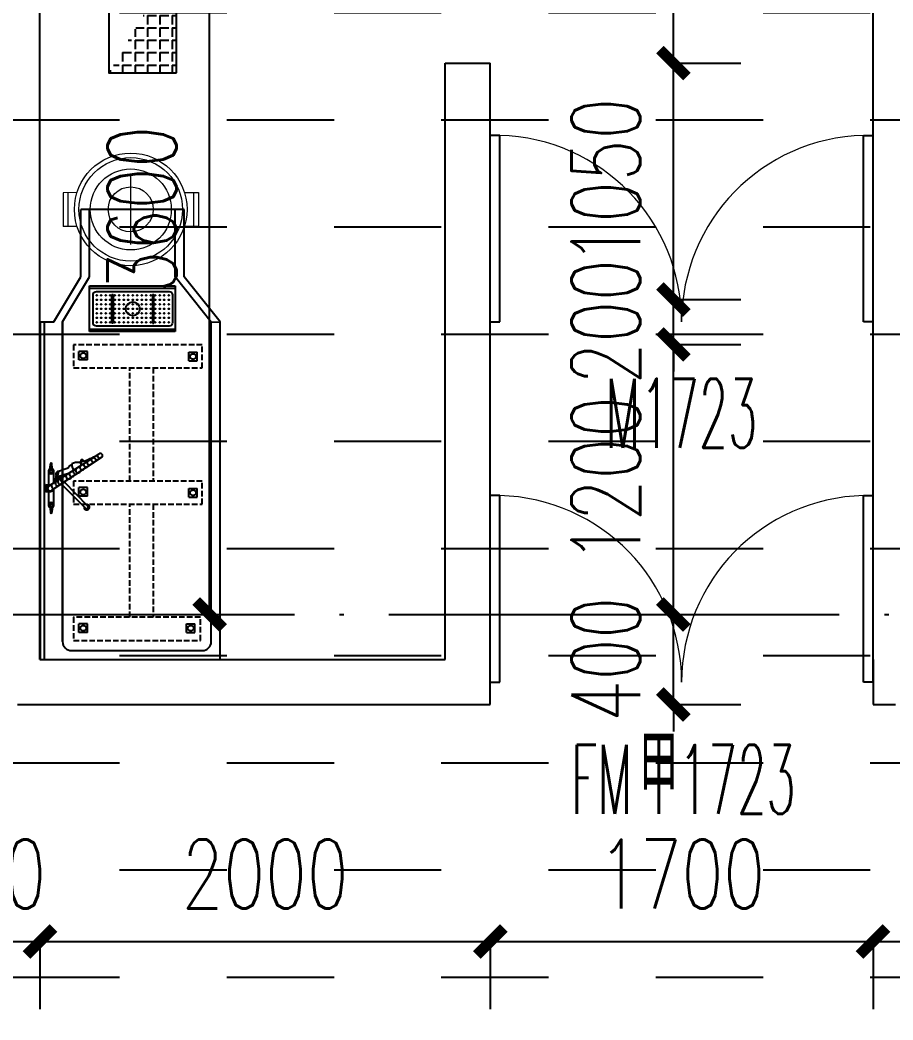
# Model space of a CAD drawing. Header units: millimetres. Extents: x 12325263 to 13848842, y -1463133 to 573208.
# Drawn here: x 12591608 to 12595485, y -828389 to -823945 of the extents above; entities that cross this region are included whole.
import ezdxf
from ezdxf.xclip import XClip

# ---------------------------------------------------------------- set-up
doc = ezdxf.new("R2010")
doc.units = ezdxf.units.MM
doc.header["$LTSCALE"] = 1000
doc.header["$XCLIPFRAME"] = 0
for name, pattern in [('00 J栋塔楼B1-B2 1$0$DASH', [0.35, 0.25, -0.1]), ('00 J栋塔楼B1-B2 1$0$DASHED', [0.75, 0.5, -0.25]), ('DOTE', [2.42, 2, -0.2, 0.02, -0.2])]:
    doc.linetypes.add(name, pattern=pattern)
for name, color, linetype in [('A-ANNO-DIMS', 83, 'Continuous'), ('A-AXIS', 16, 'DOTE'), ('A-WALL', 5, 'Continuous'), ('DOOR_FIRE', 1, 'Continuous'), ('DOOR_FIRE_TEXT', 7, 'Continuous'), ('fur202301', 252, 'Continuous'), ('PUB_DIM', 83, 'Continuous'), ('WALL', 5, 'Continuous'), ('WALL-SHATCH', 8, 'Continuous'), ('WINDOW', 4, 'Continuous'), ('WINDOW_TEXT', 7, 'Continuous'), ('建筑-楼板开洞', 251, 'Continuous')]:
    doc.layers.add(name, color=color, linetype=linetype)
doc.styles.add('_TCH_DIM_T3', font='SIMPLEX.shx', dxfattribs={"width": 0.705882, "bigfont": 'GBCBIG.shx'})
doc.styles.add('_TCH_WINDOW', font='SIMPLEX', dxfattribs={"width": 0.7, "height": 3.5, "bigfont": 'GBCBIG'})
doc.dimstyles.new('_TCH_ARCH&&120', dxfattribs={"dimtxt": 306, "dimasz": 120, "dimexe": 300, "dimexo": 360, "dimgap": 147, "dimtad": 1, "dimdec": 0, "dimzin": 0, "dimdsep": 46, "dimtxsty": '_TCH_DIM_T3', "dimblk": 'ARCHTICK', "dimcen": 0.09, "dimclrt": 7, "dimazin": 2, "dimtfac": 1, "dimtdec": 0, "dimtix": 1, "dimtmove": 2, "dimatfit": 3, "dimfxl": 1, "dimfxlon": 1, "dimtolj": 1, "dimtzin": 0, "dimarcsym": 0})

# ---------------------------------------------------------------- blocks, each defined once
blk = doc.blocks.new('adgshg13-A$C7F010FC0')
at = {"layer": 'WALL-SHATCH'}
h = blk.add_hatch(color=256, dxfattribs=at)
h.dxf.hatch_style = 1
h.paths.add_polyline_path([(-60384.2, -16880.9), (-763.2, 197.5), (12587.6, -13153.3), (12587.6, -157996), (-162964.9, -188820.4), (-171262.4, -180522.9), (-171262.4, -31310.9), (-150707.2, -10755.7), (-131860.1, -7980.9), (-99162.4, -7980.9), (-99162.4, -4980.9), (-76620.4, -4980.9), (-70107.7, -16880.9)], flags=16)
h.paths.add_polyline_path([(-60091.2, -16380.9), (-646.9, 646.9), (12987.6, -12987.6), (12987.6, -158331.9), (-163100.6, -189250.4), (-171662.4, -180688.6), (-171662.4, -31145.2), (-150777.9, -10260.7), (-131896.7, -7480.9), (-99562.4, -7480.9), (-99562.4, -4580.9), (-76365.6, -4580.9), (-69907.5, -16380.9)])
blk = doc.blocks.new('A$C4C7A72D3')
at = {"layer": 'WALL', "color": 1}
blk.add_blockref('adgshg13-A$C7F010FC0', (210433, 205503.6), dxfattribs=at)
blk = doc.blocks.new('qlzw')
at = {"layer": 'A-AXIS'}
blk.add_line((12411416.8, 1055289.8), (12486866.8, 1055289.8), dxfattribs=at)
blk = doc.blocks.new('asdgagdg地沟500×300')
at = {"layer": 'fur202301'}
h = blk.add_hatch(dxfattribs=at)
h.set_pattern_fill('ANGLE', color=256, scale=200, angle=90, style=0)
h.set_pattern_definition([(180, (-46382735.45, -54103300.85), (1e-14, 55), [40, -15]), (90, (-46382735.45, -54103300.85), (55, -1e-14), [40, -15])])
edge = h.paths.add_edge_path()
edge.add_line((500, 0), (0, 0))
edge.add_line((0, 0), (0, -300))
edge.add_line((0, -300), (500, 0))
blk.add_lwpolyline([(0, 0), (500, 0), (500, -300), (0, -300)], close=True, dxfattribs=at)
blk = doc.blocks.new('asdgag00 J栋塔楼B1-B2 1$0$awzeilydf j')
at = {"layer": 'fur202301'}
for points in [[(-820.7, 106, 0.045088), (-816, 104.2, -0.057813), (-815.2, 103.9, 0.025944), (-812.3, 103.4), (-816.3, 109.6, -0.054281), (-822.9, 113.2)], [(-819.6, 102.4, -0.30939), (-816, 104.2, -0.045088), (-820.7, 106)], [(-777.7, 31.4), (-775.2, 31.4), (-774.1, 43.7), (-776.3, 47.1)], [(-755, 56.9), (-752.9, 56.9, 0.065832), (-756.2, 58.8)], [(-748.3, 31.4), (-745.8, 31.4), (-747.2, 46.6, 0.211154), (-752.9, 56.9), (-755, 56.9), (-752.2, 52.8, -0.14623), (-749.7, 46.4)]]:
    blk.add_hatch(color=256, dxfattribs=at).paths.add_polyline_path(points)
h = blk.add_hatch(color=256, dxfattribs=at)
edge = h.paths.add_edge_path()
edge.add_ellipse((-821.5, 71.4), major_axis=(18.9, 0), ratio=0.793264, start_angle=382.0447, end_angle=427.7335, ccw=False)
edge.add_spline(control_points=[(-803.9, 77), (-801.3, 77.1), (-798.6, 77.2), (-795.7, 77.4)], knot_values=[23.563157, 23.563157, 23.563157, 23.563157, 25.08313, 25.08313, 25.08313, 25.08313], degree=3, periodic=0)
edge.add_line((-795.7, 77.4), (-806.5, 94.2))
edge.add_ellipse((-822.5, 69), major_axis=(34.6, 0), ratio=0.823493, start_angle=62.3097, end_angle=82.4376)
edge.add_line((-818, 97.2), (-814.3, 85.3))
h = blk.add_hatch(color=256, dxfattribs=at)
edge = h.paths.add_edge_path()
edge.add_spline(control_points=[(-833.3, 74.7), (-829.4, 73.5), (-825.7, 72.5), (-822.2, 71.6)], knot_values=[17.428391, 17.428391, 17.428391, 17.428391, 19.43937, 19.43937, 19.43937, 19.43937], degree=3, periodic=0)
edge.add_arc((-830.3, 86.5), 16.9, -61.6889, -32.7145)
edge.add_spline(control_points=[(-816, 77.4), (-822.3, 77.9), (-828.7, 79.1), (-836, 81)], knot_values=[17.428391, 17.428391, 17.428391, 17.428391, 21.1925, 21.1925, 21.1925, 21.1925], degree=3, periodic=0)
edge.add_arc((-830.5, 79.6), 5.7, 166.2375, 240.1393)
h = blk.add_hatch(color=256, dxfattribs=at)
edge = h.paths.add_edge_path()
edge.add_spline(control_points=[(-833, 74.6), (-829.2, 73.4), (-825.6, 72.4), (-822.2, 71.6)], knot_values=[17.473895, 17.473895, 17.473895, 17.473895, 19.447376, 19.447376, 19.447376, 19.447376], degree=3, periodic=0)
edge.add_arc((-826.4, 82.7), 11.8, -68.8795, -26.5557)
edge.add_spline(control_points=[(-815.9, 77.4), (-822, 77.9), (-828.3, 79), (-835.3, 80.8)], knot_values=[17.552647, 17.552647, 17.552647, 17.552647, 21.22263, 21.22263, 21.22263, 21.22263], degree=3, periodic=0)
edge.add_line((-835.3, 80.8), (-833, 74.6))
h = blk.add_hatch(color=256, dxfattribs=at)
edge = h.paths.add_edge_path()
edge.add_spline(control_points=[(-822.2, 71.6), (-820.9, 71.3), (-819.6, 71.1), (-818.3, 70.8)], knot_values=[19.43937, 19.43937, 19.43937, 19.43937, 20.189942, 20.189942, 20.189942, 20.189942], degree=3, periodic=0)
edge.add_arc((-822.5, 80.1), 10.2, -66.1242, -16.7758)
edge.add_spline(control_points=[(-812.7, 77.2), (-813.8, 77.2), (-814.9, 77.3), (-816, 77.4)], knot_values=[21.1925, 21.1925, 21.1925, 21.1925, 21.847217, 21.847217, 21.847217, 21.847217], degree=3, periodic=0)
edge.add_arc((-830.3, 86.5), 16.9, -61.6889, -32.7145, ccw=False)
h = blk.add_hatch(color=256, dxfattribs=at)
edge = h.paths.add_edge_path()
edge.add_spline(control_points=[(-818.3, 70.8), (-813.1, 69.8), (-808.1, 69.1), (-802.8, 68.8)], knot_values=[20.186956, 20.186956, 20.186956, 20.186956, 23.25489, 23.25489, 23.25489, 23.25489], degree=3, periodic=0)
edge.add_ellipse((-821.5, 71.4), major_axis=(18.9, 0), ratio=0.793264, start_angle=350.192, end_angle=382.0447)
edge.add_spline(control_points=[(-803.9, 77), (-806.9, 77), (-809.8, 77), (-812.7, 77.2)], knot_values=[21.846453, 21.846453, 21.846453, 21.846453, 23.563157, 23.563157, 23.563157, 23.563157], degree=3, periodic=0)
edge.add_arc((-823.6, 81.2), 11.6, -62.9396, -20.1016, ccw=False)
h = blk.add_hatch(color=256, dxfattribs=at)
edge = h.paths.add_edge_path()
edge.add_spline(control_points=[(-795.7, 77.4), (-798.6, 77.2), (-801.3, 77.1), (-803.9, 77)], knot_values=[23.563157, 23.563157, 23.563157, 23.563157, 25.08313, 25.08313, 25.08313, 25.08313], degree=3, periodic=0)
edge.add_ellipse((-821.5, 71.4), major_axis=(-18.9, 0), ratio=0.793264, start_angle=170.192, end_angle=202.0447, ccw=False)
edge.add_spline(control_points=[(-802.8, 68.8), (-798.8, 68.6), (-794.7, 68.6), (-790.2, 68.8)], knot_values=[23.25489, 23.25489, 23.25489, 23.25489, 25.607065, 25.607065, 25.607065, 25.607065], degree=3, periodic=0)
edge.add_line((-790.2, 68.8), (-795.7, 77.4))
for p, q in [((-1500.1, 799.9), (-1700, 639.9)), ((-0.1, 800), (-1500.1, 799.9)), ((-1500, 759.9), (-1500.1, 799.9)), ((0, 0), (-0.1, 800)), ((-1500, 759.9), (-1700, 599.9)), ((-80, 760), (-1500, 759.9)), ((-40, 140), (-40, 720)), ((-2000, 639.9), (-2000, 180.2)), ((-1700, 639.9), (-2000, 639.9)), ((-1700, 599.9), (-2000, 599.9)), ((-1660.1, 219.9), (-1660.1, 599.9)), ((-1660.1, 599.9), (-1457.1, 599.9)), ((-1650.1, 219.9), (-1650.1, 599.9)), ((-1467.1, 599.9), (-1467.1, 219.9)), ((-1457.1, 599.9), (-1457.1, 219.9)), ((-898.8, 274.6), (-752.2, 52.8)), ((-912.7, 260.1), (-768.9, 35.6)), ((-1700, 219.9), (-2000, 219.9)), ((-1700, 180.2), (-2000, 180.2)), ((-1457.1, 219.9), (-1660.1, 219.9)), ((-877.8, 179.6), (-875.9, 174.2)), ((-681.8, 211.8), (-788.5, 107.7)), ((-672.6, 202.3), (-780, 94.8)), ((-725.9, 210.6), (-763.9, 210.6)), ((-763.9, 210.6), (-763.9, 172.6)), ((-725.9, 210.6), (-725.9, 172.6)), ((-865, 140.5), (-861, 132.3)), ((-725.9, 172.6), (-763.9, 172.6)), ((-1500, 99.9), (-80, 100)), ((-80, 100), (-1500, 99.9)), ((-851, 124.1), (-835.5, 81.4)), ((-826.9, 126.1), (-812.3, 78.7)), ((-822.9, 113.2), (-820.8, 106.1)), ((-837.8, 55.2), (-868.9, 52.6)), ((-837.8, 43.1), (-868.9, 45.7)), ((-802.9, 74.3), (-793.7, 74.3)), ((-778.2, 26), (-776.3, 47.1)), ((-747.8, 26), (-749.7, 46.4)), ((-745.3, 26), (-747.2, 46.6)), ((-685.7, 55.2), (-654.5, 52.6)), ((-685.7, 43.1), (-654.5, 45.7)), ((0, 20), (-1500, 19.9)), ((-1500, -0.1), (0, 0)), ((-778.2, 26), (-745.3, 26)), ((-775.6, 26), (-774.1, 43.7)), ((-748.1, 28.4), (-775.4, 28.4)), ((-747, 38.9), (-747, 26))]:
    blk.add_line(p, q, dxfattribs=at)
at = {"layer": 'fur202301', "color": 1, "linetype": '00 J栋塔楼B1-B2 1$0$DASH', "ltscale": 0.1}
for p, q in [((-1295.7, 720), (-1398.7, 719.9)), ((-1398.7, 719.9), (-1398.7, 148.7)), ((-1295.7, 148.7), (-1295.7, 720)), ((-793.4, 720), (-793.4, 148.7)), ((-690.4, 720), (-793.4, 720)), ((-690.4, 148.7), (-690.4, 720)), ((-85.1, 711.9), (-188.1, 711.9)), ((-188.1, 711.9), (-188.1, 148.8)), ((-85.1, 148.8), (-85.1, 711.9)), ((-1295.6, 501.5), (-793.4, 501.5)), ((-690.3, 501.5), (-188.1, 501.5)), ((-793.4, 398.5), (-1295.6, 398.5)), ((-188.1, 398.5), (-690.3, 398.5)), ((-1398.7, 148.7), (-1295.7, 148.7)), ((-793.4, 148.7), (-690.4, 148.7)), ((-188.1, 148.8), (-85.1, 148.8))]:
    blk.add_line(p, q, dxfattribs=at)
at = {"layer": 'fur202301', "linetype": '00 J栋塔楼B1-B2 1$0$DASHED'}
for p, q in [((-1327.6, 698.2), (-1365.6, 698.2)), ((-1365.6, 660.2), (-1365.6, 698.2)), ((-1327.6, 660.2), (-1327.6, 698.2)), ((-722.3, 698.2), (-760.3, 698.2)), ((-760.3, 660.2), (-760.3, 698.2)), ((-722.3, 660.2), (-722.3, 698.2)), ((-120.6, 687.9), (-158.6, 687.9)), ((-158.6, 649.9), (-158.6, 687.9)), ((-120.6, 649.9), (-120.6, 687.9)), ((-1327.6, 660.2), (-1365.6, 660.2)), ((-722.3, 660.2), (-760.3, 660.2)), ((-120.6, 649.9), (-158.6, 649.9)), ((-1331.2, 210.6), (-1369.2, 210.6)), ((-1369.2, 210.6), (-1369.2, 172.6)), ((-1331.2, 210.6), (-1331.2, 172.6)), ((-120.6, 210.7), (-158.6, 210.7)), ((-158.6, 210.7), (-158.6, 172.7)), ((-120.6, 210.7), (-120.6, 172.7)), ((-1331.2, 172.6), (-1369.2, 172.6)), ((-120.6, 172.7), (-158.6, 172.7))]:
    blk.add_line(p, q, dxfattribs=at)
at = {"layer": 'fur202301', "color": 1, "ltscale": 0.3}
for p, q in [((-1494.7, 504.3), (-1622.9, 504.3)), ((-1622.9, 498.8), (-1494.7, 498.8)), ((-1622.9, 324), (-1494.7, 324.1)), ((-1494.7, 318.5), (-1622.9, 318.5))]:
    blk.add_line(p, q, dxfattribs=at)
at = {"layer": 'fur202301', "color": 1, "ltscale": 200}
for p, q in [((-1494.7, 498.8), (-1494.7, 504.3)), ((-1622.9, 318.5), (-1622.9, 324)), ((-1494.7, 324.1), (-1494.7, 318.5))]:
    blk.add_line(p, q, dxfattribs=at)
at = {"layer": 'fur202301'}
blk.add_lwpolyline([(-1620.1, 587.9), (-1497.1, 587.9, -0.414214), (-1482.1, 572.9), (-1482.1, 249.9, -0.414214), (-1497.1, 234.9), (-1620.1, 234.9, -0.414214), (-1635.1, 249.9), (-1635.1, 572.9, -0.414214)], format="xyb", close=True, dxfattribs=at)
at = {"layer": 'fur202301', "color": 1, "ltscale": 0.3}
blk.add_lwpolyline([(-1622.9, 498.8), (-1622.9, 504.3)], dxfattribs=at)
at = {"layer": 'fur202301'}
for points in [[(-1500, 99.9), (-1700, 219.9)], [(-1500, 60.2), (-1700, 180.2)], [(-1500, -0.1), (-1500, 60.2)], [(-831.3, 59.3), (-784.1, 59.3)], [(-756.5, 59.3), (-692.1, 59.3)], [(-771.1, 38.9), (-831.3, 38.9)], [(-692.1, 38.9), (-746.5, 38.9)]]:
    blk.add_lwpolyline(points, dxfattribs=at)
at = {"layer": 'fur202301', "linetype": '00 J栋塔楼B1-B2 1$0$DASHED'}
for centre in [(-1346.6, 679.2), (-741.3, 679.2), (-139.6, 668.9), (-1350.2, 191.6), (-139.6, 191.7)]:
    blk.add_circle(centre, 12.5, dxfattribs=at)
at = {"layer": 'fur202301'}
for centre, radius in [((-1618.6, 571.4), 1.75), ((-1618.6, 551.4), 1.75), ((-1598.6, 571.4), 1.75), ((-1598.6, 551.4), 1.75), ((-1598.6, 531.4), 1.75), ((-1578.6, 571.4), 1.75), ((-1578.6, 551.4), 1.75), ((-1578.6, 531.4), 1.75), ((-1558.6, 571.4), 1.75), ((-1558.6, 551.4), 1.75), ((-1558.6, 531.4), 1.75), ((-1538.6, 571.4), 1.75), ((-1538.6, 551.4), 1.75), ((-1538.6, 531.4), 1.75), ((-1518.6, 571.4), 1.75), ((-1518.6, 551.4), 1.75), ((-1518.6, 531.4), 1.75), ((-1498.6, 571.4), 1.75), ((-1498.6, 551.4), 1.75), ((-1498.6, 531.4), 1.75), ((-1618.6, 531.4), 1.75), ((-1618.6, 511.4), 1.75), ((-1618.6, 491.4), 1.75), ((-1598.6, 511.4), 1.75), ((-1598.6, 491.4), 1.75), ((-1578.6, 511.4), 1.75), ((-1578.6, 491.4), 1.75), ((-1558.6, 511.4), 1.75), ((-1558.6, 491.4), 1.75), ((-1538.6, 511.4), 1.75), ((-1538.6, 491.4), 1.75), ((-1518.6, 511.4), 1.75), ((-1518.6, 491.4), 1.75), ((-1498.6, 511.4), 1.75), ((-1498.6, 491.4), 1.75), ((-1618.6, 471.4), 1.75), ((-1618.6, 451.4), 1.75), ((-1598.6, 471.4), 1.75), ((-1598.6, 451.4), 1.75), ((-1578.6, 471.4), 1.75), ((-1578.6, 451.4), 1.75), ((-1558.6, 471.4), 1.75), ((-1558.6, 451.4), 1.75), ((-1538.6, 471.4), 1.75), ((-1538.6, 451.4), 1.75), ((-1518.6, 471.4), 1.75), ((-1518.6, 451.4), 1.75), ((-1498.6, 471.4), 1.75), ((-1498.6, 451.4), 1.75), ((-1618.6, 431.4), 1.75), ((-1618.6, 411.4), 1.75), ((-1598.6, 431.4), 1.75), ((-1598.6, 411.4), 1.75), ((-1578.6, 431.4), 1.75), ((-1578.6, 411.4), 1.75), ((-1558.6, 431.4), 1.75), ((-1558.6, 411.4), 1.75), ((-1538.6, 431.4), 1.75), ((-1538.6, 411.4), 1.75), ((-1518.6, 431.4), 1.75), ((-1518.6, 411.4), 1.75), ((-1498.6, 431.4), 1.75), ((-1498.6, 411.4), 1.75), ((-1618.6, 391.4), 1.75), ((-1618.6, 371.4), 1.75), ((-1598.6, 391.4), 1.75), ((-1598.6, 371.4), 1.75), ((-1578.6, 391.4), 1.75), ((-1578.6, 371.4), 1.75), ((-1558.6, 391.4), 1.75), ((-1558.6, 371.4), 1.75), ((-1538.6, 391.4), 1.75), ((-1538.6, 371.4), 1.75), ((-1518.6, 391.4), 1.75), ((-1518.6, 371.4), 1.75), ((-1498.6, 391.4), 1.75), ((-1498.6, 371.4), 1.75), ((-1618.6, 351.4), 1.75), ((-1618.6, 331.4), 1.75), ((-1618.6, 311.4), 1.75), ((-1598.6, 351.4), 1.75), ((-1598.6, 331.4), 1.75), ((-1598.6, 311.4), 1.75), ((-1578.6, 351.4), 1.75), ((-1578.6, 331.4), 1.75), ((-1578.6, 311.4), 1.75), ((-1558.6, 351.4), 1.75), ((-1558.6, 331.4), 1.75), ((-1558.6, 311.4), 1.75), ((-1538.6, 351.4), 1.75), ((-1538.6, 331.4), 1.75), ((-1538.6, 311.4), 1.75), ((-1518.6, 351.4), 1.75), ((-1518.6, 331.4), 1.75), ((-1518.6, 311.4), 1.75), ((-1498.6, 351.4), 1.75), ((-1498.6, 331.4), 1.75), ((-1498.6, 311.4), 1.75), ((-1618.6, 291.4), 1.75), ((-1618.6, 271.4), 1.75), ((-1598.6, 291.4), 1.75), ((-1598.6, 271.4), 1.75), ((-1578.6, 291.4), 1.75), ((-1578.6, 271.4), 1.75), ((-1558.6, 291.4), 1.75), ((-1558.6, 271.4), 1.75), ((-1538.6, 291.4), 1.75), ((-1538.6, 271.4), 1.75), ((-1518.6, 291.4), 1.75), ((-1518.6, 271.4), 1.75), ((-1498.6, 291.4), 1.75), ((-1498.6, 271.4), 1.75), ((-1618.6, 251.4), 1.75), ((-1598.6, 251.4), 1.75), ((-1578.6, 251.4), 1.75), ((-1558.6, 251.4), 1.75), ((-1538.6, 251.4), 1.75), ((-1518.6, 251.4), 1.75), ((-1498.6, 251.4), 1.75), ((-744.9, 191.6), 12.5), ((-837.8, 49.1), 6.03), ((-685.7, 49.1), 6.03)]:
    blk.add_circle(centre, radius, dxfattribs=at)
at = {"layer": 'fur202301', "color": 1, "ltscale": 0.3}
blk.add_circle((-1558.6, 411.4), 31, dxfattribs=at)
at = {"layer": 'fur202301'}
for centre, radius, start, end in [((-80, 720), 40, 0.0036, 90.0036), ((-905.8, 267.3), 10, 46.0134, 226.0134), ((-891.5, 246.4), 14.9, 83.9003, 167.5347), ((-1190.1, 96.1), 323.1, 15.3287, 27.8121), ((-871.1, 222.9), 30, 113.1759, 152.6874), ((-849.8, 184.4), 55.9, 114.3112, 135.1662), ((-877.6, 220.9), 12.8, 261.3176, 12.0157), ((-869.5, 207.4), 14.4, 269.1277, 4.5772), ((-854.8, 187.4), 11.4, 245.7582, 26.5005), ((-841, 169), 11.3, 204.8784, 60.6796), ((-677.2, 207), 12, 258.6285, 190.6659), ((-677.2, 207), 6.65, 313.9866, 133.9866), ((-812.9, 168.6), 63.2, 174.8566, 206.3358), ((-867.1, 177.1), 36.6, 266.1082, 312.63), ((-836, 158.5), 11.7, 245.787, 26.2397), ((-825, 142), 12.4, 248.0767, 55.012), ((-815.8, 127), 13.1, 253.9312, 56.6899), ((-80, 140), 40, 270.0036, 0.0036), ((-846.6, 139.6), 16.2, 207.0314, 254.4193), ((-803.1, 141.7), 34.7, 235.2547, 247.6827), ((-808.1, 131.2), 28.2, 243.0797, 261.2998), ((-816.5, 100.7), 3.55, 67.9071, 149.9082), ((-798.3, 103.6), 11.6, 207.6663, 60.2466), ((-789.9, 90.6), 11.6, 207.6663, 57.7357), ((-868.6, 49.1), 3.5, 95.8133, 264.2371), ((-837.8, 49.1), 12.1, 205.2132, 154.7811), ((-830.5, 79.6), 5.7, 166.2375, 240.1393), ((-823.6, 81.2), 11.6, 213.9029, 296.2946), ((-830.3, 86.5), 16.9, 298.3111, 327.2855), ((-822.5, 80.1), 10.2, 292.9289, 343.2242), ((-783.3, 81.4), 13.5, 234.1437, 351.9559), ((-772, 63.7), 13.5, 234.1437, 353.8958), ((-761.7, 45.3), 12.1, 233.5852, 38.4415), ((-761.7, 45.3), 12.1, 233.5852, 38.4415), ((-761.7, 45.3), 14.6, 5.1639, 67.9219), ((-685.7, 49.1), 12.1, 25.219, 334.7868), ((-654.8, 49.1), 3.5, 275.7629, 84.1867)]:
    blk.add_arc(centre, radius, start, end, dxfattribs=at)
blk.add_ellipse((-822.5, 69), major_axis=(-34.6, 0), ratio=0.823493, start_param=4.229102, end_param=4.5804, dxfattribs=at)
for points, knots in [([(-882, 193.6), (-884.9, 192), (-886, 190.9), (-887.5, 188.9), (-887.9, 188), (-888.2, 186.6), (-888.3, 186.2), (-888.3, 185.4), (-888.2, 185), (-887.9, 183.9), (-887.6, 183.3), (-886.7, 182.3), (-886.1, 181.8), (-884.8, 181.1), (-884.1, 180.7), (-882.4, 180.2), (-881.5, 180), (-878.2, 179.5), (-875.4, 179.5), (-869.4, 180.2), (-866.2, 180.9), (-863, 181.9), (-862.8, 181.9), (-862.7, 182)], [5.505649, 5.505649, 5.505649, 5.505649, 5.819898, 5.819898, 6.064867, 6.064867, 6.173721, 6.173721, 6.282575, 6.282575, 6.464837, 6.464837, 6.647099, 6.647099, 6.82936, 6.82936, 7.011622, 7.011622, 7.461743, 7.461743, 7.911865, 7.911865, 7.934034, 7.934034, 7.934034, 7.934034]), ([(-881.5, 191.9), (-883.4, 190.7), (-884.3, 189.9), (-885.7, 188.2), (-886.1, 187.3), (-886.4, 186), (-886.4, 185.6), (-886.3, 185.1), (-886.1, 184.6), (-885.8, 184.1), (-884.7, 183.2), (-884, 182.7), (-882.1, 182.1), (-881, 181.8), (-876.9, 181.4), (-873.4, 181.5), (-867.8, 182.5), (-865.7, 183), (-863.7, 183.6)], [5.505649, 5.505649, 5.505649, 5.505649, 5.772356, 5.772356, 6.06525, 6.06525, 6.283185, 6.283185, 6.283185, 6.539074, 6.539074, 6.794962, 6.794962, 7.050851, 7.050851, 7.606306, 7.606306, 7.909452, 7.909452, 7.909452, 7.909452])]:
    blk.add_open_spline(points, degree=3, knots=knots, dxfattribs=at)
for points in [[(-836, 81), (-821.2, 77.1), (-810.1, 76.4), (-795.7, 77.4)], [(-833.3, 74.7), (-817.4, 69.8), (-805.7, 68.2), (-790.2, 68.8)]]:
    blk.add_open_spline(points, degree=3, dxfattribs=at)
blk = doc.blocks.new('asdgag2019062116254881172')
at = {"color": 8, "lineweight": 13}
for p, q in [((171.6, -62), (171.6, 0)), ((321.6, 0), (171.6, 0)), ((321.6, -62), (321.6, 0)), ((321.6, -21.3), (171.6, -21.3)), ((171.6, -539), (171.6, -601)), ((321.6, -539), (321.6, -601)), ((321.6, -579.7), (171.6, -579.7)), ((321.6, -601), (171.6, -601))]:
    blk.add_line(p, q, dxfattribs=at)
at = {"color": 8, "lineweight": 0}
for points in [[(246.6, -144.2), (246.6, -456.8)], [(90.3, -300.5), (402.9, -300.5)]]:
    blk.add_lwpolyline(points, dxfattribs=at)
at = {"color": 8, "lineweight": 13}
blk.add_circle((246.6, -300.5), 250, dxfattribs=at)
at = {"color": 8, "lineweight": 0}
for radius in [230, 180, 100]:
    blk.add_circle((246.6, -300.5), radius, dxfattribs=at)
blk = doc.blocks.new('sdfgsdffhg')
at = {"layer": 'fur202301', "xscale": -1, "rotation": 270}
blk.add_blockref('asdgagdg地沟500×300', (11219, 49877.1, 197.6), dxfattribs=at)
at = {"layer": 'fur202301'}
for name, p, rotation in [('asdgag2019062116254881172', (10716.2, 49022.6, 0), 90.12382371966385), ('asdgag00 J栋塔楼B1-B2 1$0$awzeilydf j', (10613.6, 47269.6, 0), 269.996907881306)]:
    blk.add_blockref(name, p, dxfattribs=dict(at, rotation=rotation))
blk = doc.blocks.new('_ArchTick')
at = {"color": 0, "linetype": 'ByBlock', "const_width": 0.4}
blk.add_lwpolyline([(-0.5, -0.5), (0.5, 0.5)], dxfattribs=at)
blk = doc.blocks.new('*D4198')
at = {"layer": 'A-ANNO-DIMS', "color": 0, "lineweight": -2, "transparency": 16777216}
for p, q in [((12594509, -823786.8), (12594810, -823786.8)), ((12594510, -824136.8), (12594510, -823786.8)), ((12594509, -824136.8), (12594810, -824136.8))]:
    blk.add_line(p, q, dxfattribs=at)
at = {"layer": 'Defpoints', "color": 0, "transparency": 16777216}
for p in [(12593496.7, -823786.8), (12594510, -823786.8), (12593496.7, -824136.8)]:
    blk.add_point(p, dxfattribs=at)
at = {"layer": 'A-ANNO-DIMS', "color": 0, "lineweight": -2, "transparency": 16777216, "xscale": 120, "yscale": 120, "zscale": 120}
for p, rotation in [((12594510, -823786.8), 90), ((12594510, -824136.8), 270)]:
    blk.add_blockref('_ArchTick', p, dxfattribs=dict(at, rotation=rotation))
at = {"layer": 'A-ANNO-DIMS', "color": 7, "transparency": 16777216, "insert": (12594210, -823472.4), "char_height": 306, "attachment_point": 5, "rotation": 90, "style": '_TCH_DIM_T3'}
blk.add_mtext('\\A1;350', dxfattribs=at)
blk = doc.blocks.new('*D4199')
at = {"layer": 'A-ANNO-DIMS', "color": 0, "lineweight": -2, "transparency": 16777216}
for p, q in [((12594509, -824136.8), (12594810, -824136.8)), ((12594510, -825186.8), (12594510, -824136.8)), ((12594509, -825186.8), (12594810, -825186.8))]:
    blk.add_line(p, q, dxfattribs=at)
at = {"layer": 'Defpoints', "color": 0, "transparency": 16777216}
for p in [(12593496.7, -824136.8), (12594510, -824136.8), (12593496.7, -825186.8)]:
    blk.add_point(p, dxfattribs=at)
at = {"layer": 'A-ANNO-DIMS', "color": 0, "lineweight": -2, "transparency": 16777216, "xscale": 120, "yscale": 120, "zscale": 120}
for p, rotation in [((12594510, -824136.8), 90), ((12594510, -825186.8), 270)]:
    blk.add_blockref('_ArchTick', p, dxfattribs=dict(at, rotation=rotation))
at = {"layer": 'A-ANNO-DIMS', "color": 7, "transparency": 16777216, "insert": (12594210, -824661.8), "char_height": 306, "attachment_point": 5, "rotation": 90, "style": '_TCH_DIM_T3'}
blk.add_mtext('\\A1;1050', dxfattribs=at)
blk = doc.blocks.new('*D4200')
at = {"layer": 'A-ANNO-DIMS', "color": 0, "lineweight": -2, "transparency": 16777216}
for p, q in [((12594510, -825186.8), (12594510, -825066.8)), ((12594509, -825186.8), (12594810, -825186.8)), ((12594510, -825386.8), (12594510, -825186.8)), ((12594509, -825386.8), (12594810, -825386.8)), ((12594510, -825386.8), (12594510, -825506.8))]:
    blk.add_line(p, q, dxfattribs=at)
at = {"layer": 'Defpoints', "color": 0, "transparency": 16777216}
for p in [(12593496.7, -825186.8), (12594510, -825186.8), (12593496.7, -825386.8)]:
    blk.add_point(p, dxfattribs=at)
at = {"layer": 'A-ANNO-DIMS', "color": 0, "lineweight": -2, "transparency": 16777216, "xscale": 120, "yscale": 120, "zscale": 120}
for p, rotation in [((12594510, -825186.8), 270), ((12594510, -825386.8), 90)]:
    blk.add_blockref('_ArchTick', p, dxfattribs=dict(at, rotation=rotation))
at = {"layer": 'A-ANNO-DIMS', "color": 7, "transparency": 16777216, "insert": (12594210, -825286.8), "char_height": 306, "attachment_point": 5, "rotation": 90, "style": '_TCH_DIM_T3'}
blk.add_mtext('\\A1;200', dxfattribs=at)
blk = doc.blocks.new('*D4201')
at = {"layer": 'A-ANNO-DIMS', "color": 0, "lineweight": -2, "transparency": 16777216}
for p, q in [((12594509, -825386.8), (12594810, -825386.8)), ((12594510, -826586.8), (12594510, -825386.8)), ((12594509, -826586.8), (12594810, -826586.8))]:
    blk.add_line(p, q, dxfattribs=at)
at = {"layer": 'Defpoints', "color": 0, "transparency": 16777216}
for p in [(12593496.7, -825386.8), (12594510, -825386.8), (12593496.7, -826586.8)]:
    blk.add_point(p, dxfattribs=at)
at = {"layer": 'A-ANNO-DIMS', "color": 0, "lineweight": -2, "transparency": 16777216, "xscale": 120, "yscale": 120, "zscale": 120}
for p, rotation in [((12594510, -825386.8), 90), ((12594510, -826586.8), 270)]:
    blk.add_blockref('_ArchTick', p, dxfattribs=dict(at, rotation=rotation))
at = {"layer": 'A-ANNO-DIMS', "color": 7, "transparency": 16777216, "insert": (12594210, -825986.8), "char_height": 306, "attachment_point": 5, "rotation": 90, "style": '_TCH_DIM_T3'}
blk.add_mtext('\\A1;1200', dxfattribs=at)
blk = doc.blocks.new('*D4202')
at = {"layer": 'A-ANNO-DIMS', "color": 0, "lineweight": -2, "transparency": 16777216}
for p, q in [((12594510, -826586.8), (12594510, -826466.8)), ((12594509, -826586.8), (12594810, -826586.8)), ((12594510, -826986.8), (12594510, -826586.8)), ((12594509, -826986.8), (12594810, -826986.8)), ((12594510, -826986.8), (12594510, -827106.8))]:
    blk.add_line(p, q, dxfattribs=at)
at = {"layer": 'Defpoints', "color": 0, "transparency": 16777216}
for p in [(12593496.7, -826586.8), (12594510, -826586.8), (12593496.7, -826986.8)]:
    blk.add_point(p, dxfattribs=at)
at = {"layer": 'A-ANNO-DIMS', "color": 0, "lineweight": -2, "transparency": 16777216, "xscale": 120, "yscale": 120, "zscale": 120}
for p, rotation in [((12594510, -826586.8), 270), ((12594510, -826986.8), 90)]:
    blk.add_blockref('_ArchTick', p, dxfattribs=dict(at, rotation=rotation))
at = {"layer": 'A-ANNO-DIMS', "color": 7, "transparency": 16777216, "insert": (12594210, -826786.8), "char_height": 306, "attachment_point": 5, "rotation": 90, "style": '_TCH_DIM_T3'}
blk.add_mtext('\\A1;400', dxfattribs=at)
blk = doc.blocks.new('*D4268')
at = {"layer": 'A-ANNO-DIMS', "color": 0, "lineweight": -2, "transparency": 16777216}
for p, q in [((12592449, -822986.8), (12592750, -822986.8)), ((12592450, -826586.8), (12592450, -822986.8)), ((12592449, -826586.8), (12592750, -826586.8))]:
    blk.add_line(p, q, dxfattribs=at)
at = {"layer": 'Defpoints', "color": 0, "transparency": 16777216}
for p in [(12591696.7, -822986.8), (12592450, -822986.8), (12591696.7, -826586.8)]:
    blk.add_point(p, dxfattribs=at)
at = {"layer": 'A-ANNO-DIMS', "color": 0, "lineweight": -2, "transparency": 16777216, "xscale": 120, "yscale": 120, "zscale": 120}
for p, rotation in [((12592450, -822986.8), 90), ((12592450, -826586.8), 270)]:
    blk.add_blockref('_ArchTick', p, dxfattribs=dict(at, rotation=rotation))
at = {"layer": 'A-ANNO-DIMS', "color": 7, "transparency": 16777216, "insert": (12592150, -824786.8), "char_height": 306, "attachment_point": 5, "rotation": 90, "style": '_TCH_DIM_T3'}
blk.add_mtext('\\A1;3600', dxfattribs=at)
blk = doc.blocks.new('*D4743')
at = {"layer": 'Defpoints', "color": 0, "transparency": 16777216}
for p in [(12591196.8, -826386.8), (12591696.7, -826386.8), (12591696.7, -828040)]:
    blk.add_point(p, dxfattribs=at)
at = {"layer": 'PUB_DIM', "color": 0, "lineweight": -2, "transparency": 16777216}
for p, q in [((12591196.8, -828040), (12591076.8, -828040)), ((12591196.8, -828039), (12591196.8, -828340)), ((12591196.8, -828040), (12591696.7, -828040)), ((12591696.7, -828039), (12591696.7, -828340)), ((12591696.7, -828040), (12591816.7, -828040))]:
    blk.add_line(p, q, dxfattribs=at)
at = {"layer": 'PUB_DIM', "color": 0, "lineweight": -2, "transparency": 16777216, "xscale": 120, "yscale": 120, "zscale": 120}
blk.add_blockref('_ArchTick', (12591196.8, -828040), dxfattribs=at)
at = {"layer": 'PUB_DIM', "color": 0, "lineweight": -2, "transparency": 16777216, "xscale": 120, "yscale": 120, "zscale": 120, "rotation": 180}
blk.add_blockref('_ArchTick', (12591696.7, -828040), dxfattribs=at)
at = {"layer": 'PUB_DIM', "color": 7, "transparency": 16777216, "insert": (12591446.8, -827740), "char_height": 306, "attachment_point": 5, "style": '_TCH_DIM_T3'}
blk.add_mtext('\\A1;500', dxfattribs=at)
blk = doc.blocks.new('*D4744')
at = {"layer": 'Defpoints', "color": 0, "transparency": 16777216}
for p in [(12591696.7, -826386.8), (12593696.7, -826386.8), (12593696.7, -828040)]:
    blk.add_point(p, dxfattribs=at)
at = {"layer": 'PUB_DIM', "color": 0, "lineweight": -2, "transparency": 16777216}
for p, q in [((12591696.7, -828039), (12591696.7, -828340)), ((12591696.7, -828040), (12593696.7, -828040)), ((12593696.7, -828039), (12593696.7, -828340))]:
    blk.add_line(p, q, dxfattribs=at)
at = {"layer": 'PUB_DIM', "color": 0, "lineweight": -2, "transparency": 16777216, "xscale": 120, "yscale": 120, "zscale": 120, "rotation": 180}
blk.add_blockref('_ArchTick', (12591696.7, -828040), dxfattribs=at)
at = {"layer": 'PUB_DIM', "color": 0, "lineweight": -2, "transparency": 16777216, "xscale": 120, "yscale": 120, "zscale": 120}
blk.add_blockref('_ArchTick', (12593696.7, -828040), dxfattribs=at)
at = {"layer": 'PUB_DIM', "color": 7, "transparency": 16777216, "insert": (12592696.7, -827740), "char_height": 306, "attachment_point": 5, "style": '_TCH_DIM_T3'}
blk.add_mtext('\\A1;2000', dxfattribs=at)
blk = doc.blocks.new('*D4745')
at = {"layer": 'Defpoints', "color": 0, "transparency": 16777216}
for p in [(12593696.7, -826386.8), (12595396.7, -826386.8), (12595396.7, -828040)]:
    blk.add_point(p, dxfattribs=at)
at = {"layer": 'PUB_DIM', "color": 0, "lineweight": -2, "transparency": 16777216}
for p, q in [((12593696.7, -828039), (12593696.7, -828340)), ((12593696.7, -828040), (12595396.7, -828040)), ((12595396.7, -828039), (12595396.7, -828340))]:
    blk.add_line(p, q, dxfattribs=at)
at = {"layer": 'PUB_DIM', "color": 0, "lineweight": -2, "transparency": 16777216, "xscale": 120, "yscale": 120, "zscale": 120, "rotation": 180}
blk.add_blockref('_ArchTick', (12593696.7, -828040), dxfattribs=at)
at = {"layer": 'PUB_DIM', "color": 0, "lineweight": -2, "transparency": 16777216, "xscale": 120, "yscale": 120, "zscale": 120}
blk.add_blockref('_ArchTick', (12595396.7, -828040), dxfattribs=at)
at = {"layer": 'PUB_DIM', "color": 7, "transparency": 16777216, "insert": (12594546.7, -827740), "char_height": 306, "attachment_point": 5, "style": '_TCH_DIM_T3'}
blk.add_mtext('\\A1;1700', dxfattribs=at)
blk = doc.blocks.new('*D4746')
at = {"layer": 'Defpoints', "color": 0, "transparency": 16777216}
for p in [(12595396.7, -826386.8), (12595696.8, -826386.8), (12595696.8, -828040)]:
    blk.add_point(p, dxfattribs=at)
at = {"layer": 'PUB_DIM', "color": 0, "lineweight": -2, "transparency": 16777216}
for p, q in [((12595396.7, -828039), (12595396.7, -828340)), ((12595396.7, -828040), (12595696.8, -828040)), ((12595696.8, -828039), (12595696.8, -828340))]:
    blk.add_line(p, q, dxfattribs=at)
at = {"layer": 'PUB_DIM', "color": 0, "lineweight": -2, "transparency": 16777216, "xscale": 120, "yscale": 120, "zscale": 120, "rotation": 180}
blk.add_blockref('_ArchTick', (12595396.7, -828040), dxfattribs=at)
at = {"layer": 'PUB_DIM', "color": 0, "lineweight": -2, "transparency": 16777216, "xscale": 120, "yscale": 120, "zscale": 120}
blk.add_blockref('_ArchTick', (12595696.8, -828040), dxfattribs=at)
at = {"layer": 'PUB_DIM', "color": 7, "transparency": 16777216, "insert": (12596011.2, -827570), "char_height": 306, "attachment_point": 5, "style": '_TCH_DIM_T3'}
blk.add_mtext('\\A1;300', dxfattribs=at)
blk = doc.blocks.new('$DorLib2D$00000002')
for p, q in [((-0.5, 0), (-0.5, 0.4875)), ((-0.475, 0.4875), (-0.5, 0.4875)), ((-0.475, 0), (-0.475, 0.4875)), ((0.475, 0), (0.475, 0.4875)), ((0.475, 0.4875), (0.5, 0.4875)), ((0.5, 0), (0.5, 0.4875)), ((-0.5, 0), (-0.475, 0)), ((0.5, 0), (0.475, 0))]:
    blk.add_line(p, q)
at = {"lineweight": 13}
for centre, start, end in [((-0.4875, 0), 0, 88.5307), ((0.4875, 0), 91.4693, 180)]:
    blk.add_arc(centre, 0.4875, start, end, dxfattribs=at)

msp = doc.modelspace()

# ---------------------------------------------------------------- block references
ref = msp.add_blockref('A$C4C7A72D3', (12385714.9, -906209.5), dxfattribs=dict(rotation=350.041249254255))
XClip(ref).set_block_clipping_path([(223442.8584877662, 85923.1187333744), (220542.7961432356, 85923.1422391906), (220542.8579492103, 89292.823275506), (211526.9150355905, 89292.8101311298), (210631.4331447985, 94392.8080583527), (206113.3685902953, 94392.8025418455), (206001.4315187763, 95030.3127344656), (204376.2826588508, 94744.9613686837), (203364.4570056833, 100506.9030052917), (197947.3947122637, 99555.7482674252), (192482.3428474721, 130679.4765393781), (190118.7804593667, 130264.4504016289), (191623.4071957469, 121695.6427078634), (177046.6486519482, 119136.2011700841), (175707.6223907359, 126760.8483765714), (173902.988371335, 128026.4039125028), (169528.3854461554, 127258.2903269802), (169070.0967394859, 129868.3614864857), (163308.2517458182, 128856.6693391807), (163766.52659606, 126246.6171700556), (159679.1795131005, 125528.9180921423), (170669.6888374612, 62935.797914044), (167222.1989369914, 62330.4650948944), (167939.7759490944, 58243.6808593175), (171386.9528796654, 58848.2912487988), (172857.0656793863, 50477.0032648193), (165962.5026008021, 49266.4230898353), (168037.7813034765, 37447.1796448426), (140649.9584970828, 32638.2390106404), (115387.9799239188, 28202.5781787895), (95598.7254695911, 140907.4332163476), (226939.476109907, 163968.8668500402), (240128.6952811591, 88852.8973128139)])

# ---------------------------------------------------------------- next in the draw order: hatches: boundary and pattern name
at = {"layer": '建筑-楼板开洞'}
h = msp.add_hatch(dxfattribs=at)
h.set_pattern_fill('DASH', color=256, scale=500)
h.set_pattern_definition([(0, (0, 0), (476.25, 476.25), [476.25, -476.25])])
h.paths.add_polyline_path([(12597696.7, -842386.8), (12590696.8, -842386.9), (12590697.1, -843986.8), (12595796.8, -843986.9), (12595797.1, -849736.9), (12588796.8, -849736.8), (12588796.8, -851936.8), (12564896.8, -851936.8), (12564896.8, -816186.8), (12568846.8, -816186.8), (12568846.8, -816040), (12568846.8, -807536.8), (12574696.8, -807536.8), (12574696.8, -810386.8), (12575896.8, -810386.8), (12579055.2, -810386.8), (12580496.9, -811828.2), (12580696.9, -819086.9), (12595696.9, -819086.7), (12595696.9, -812786.8), (12597696.7, -812786.8)])

# ---------------------------------------------------------------- next in the draw order: block references
at = {"color": 2}
msp.add_blockref('qlzw', (133430, -1881876.5), dxfattribs=at)

# ---------------------------------------------------------------- next in the draw order: block references
msp.add_blockref('sdfgsdffhg', (12581083.9, -874056.8, 0))

# ---------------------------------------------------------------- next in the draw order: linework, layer by layer
at = {"layer": 'A-WALL'}
for p, q in [((12591696.7, -826786.8), (12591696.7, -822886.5)), ((12595396.7, -825186.8), (12595396.7, -823786.8)), ((12593496.7, -825286.8), (12593496.7, -824136.8)), ((12593496.7, -824136.8), (12593696.7, -824136.8)), ((12593696.7, -825186.8), (12593696.7, -824136.8)), ((12593696.7, -825386.8), (12593696.7, -825186.8)), ((12595396.7, -825386.8), (12595396.7, -825186.8)), ((12593496.7, -826786.8), (12593496.7, -825286.8)), ((12593696.7, -826786.8), (12593696.7, -825386.8)), ((12595396.7, -826786.8), (12595396.7, -825386.8)), ((12591696.7, -826786.8), (12593496.7, -826786.8)), ((12593696.7, -826986.8), (12593696.7, -826786.8)), ((12595396.7, -826786.8), (12595396.7, -826986.8)), ((12591596.7, -826986.8), (12593596.7, -826986.8)), ((12593596.7, -826986.8), (12593696.7, -826986.8)), ((12595396.7, -826986.8), (12595496.7, -826986.8))]:
    msp.add_line(p, q, dxfattribs=at)

# ---------------------------------------------------------------- next in the draw order: block references
at = {"layer": 'DOOR_FIRE', "xscale": 1700, "yscale": 1700, "zscale": 200}
msp.add_blockref('$DorLib2D$00000002', (12594546.7, -826886.8), dxfattribs=at)
at = {"layer": 'WINDOW'}
ref = msp.add_blockref('$DorLib2D$00000002', (12594546.7, -825286.8), dxfattribs=dict(at, xscale=1700, yscale=1700, zscale=200))
ref.add_attrib('A', 'M1723', (12594208.3, -825845.7), dxfattribs={"layer": 'WINDOW_TEXT', "height": 306, "style": '_TCH_WINDOW', "width": 0.494118})

# ---------------------------------------------------------------- next in the draw order: texts
at = {"layer": 'DOOR_FIRE_TEXT', "style": '_TCH_WINDOW'}
for s, height, width, p in [('甲', 347.2, 0.7, (12594357.5, -827472.7)), ('FM', 306, 0.494118, (12594055.1, -827472.7)), ('1723', 306, 0.494118, (12594534.4, -827472.7))]:
    msp.add_text(s, height=height, dxfattribs=dict(at, width=width)).set_placement(p)

# ---------------------------------------------------------------- next in the draw order: dimensions: what is measured, and where the dimension line sits
at = {"layer": 'A-ANNO-DIMS'}
for p1, p2, distance, picture, middle in [((12591696.7, -826586.8), (12591696.7, -822986.8), -753.3, '*D4268', (12592150, -824786.8)), ((12593496.7, -825186.8), (12593496.7, -824136.8), -1013.3, '*D4199', (12594210, -824661.8)), ((12593496.7, -825386.8), (12593496.7, -825186.8), -1013.3, '*D4200', (12594210, -825286.8)), ((12593496.7, -826586.8), (12593496.7, -825386.8), -1013.3, '*D4201', (12594210, -825986.8)), ((12593496.7, -826986.8), (12593496.7, -826586.8), -1013.3, '*D4202', (12594210, -826786.8))]:
    dim = msp.add_aligned_dim(p1=p1, p2=p2, distance=distance, dimstyle='_TCH_ARCH&&120', dxfattribs=at)
    dim.commit()
    dim.dimension.update_dxf_attribs({"geometry": picture, "text_midpoint": middle})
dim = msp.add_linear_dim(base=(12594510, -823786.8), p1=(12593496.7, -824136.8), p2=(12593496.7, -823786.8), angle=90, dimstyle='_TCH_ARCH&&120', dxfattribs=at)
dim.commit()
dim.dimension.update_dxf_attribs({"geometry": '*D4198', "text_midpoint": (12594210, -823472.4), "dimtype": 129})
at = {"layer": 'PUB_DIM'}
for p1, p2, picture, middle in [((12591196.8, -826386.8), (12591696.7, -826386.8), '*D4743', (12591446.8, -827740)), ((12591696.7, -826386.8), (12593696.7, -826386.8), '*D4744', (12592696.7, -827740)), ((12593696.7, -826386.8), (12595396.7, -826386.8), '*D4745', (12594546.7, -827740))]:
    dim = msp.add_aligned_dim(p1=p1, p2=p2, distance=-1653.2, dimstyle='_TCH_ARCH&&120', dxfattribs=at)
    dim.commit()
    dim.dimension.update_dxf_attribs({"geometry": picture, "text_midpoint": middle})
dim = msp.add_linear_dim(base=(12595696.8, -828040), p1=(12595396.7, -826386.8), p2=(12595696.8, -826386.8), angle=0, dimstyle='_TCH_ARCH&&120', dxfattribs=at)
dim.commit()
dim.dimension.update_dxf_attribs({"geometry": '*D4746', "text_midpoint": (12596011.2, -827570), "dimtype": 129})

doc.saveas('drawing.dxf')
